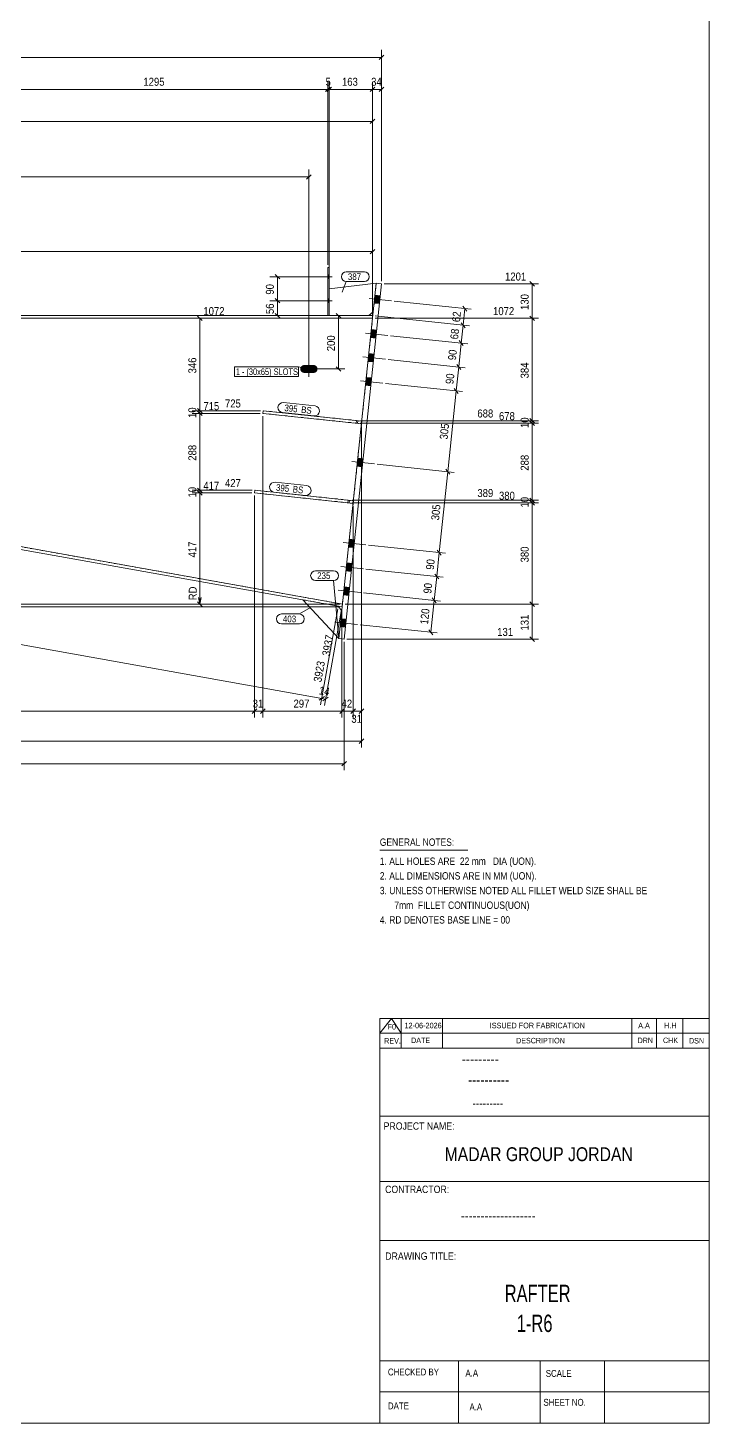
# Model space of a CAD drawing. Header units: millimetres. Extents: x 2 to 1174, y 1 to 825.
# Drawn here: x 918 to 1174, y 5 to 528 of the extents above; entities that cross this region are included whole.
import ezdxf

# ---------------------------------------------------------------- set-up
doc = ezdxf.new("R2010")
doc.units = ezdxf.units.MM
doc.linetypes.add('XKITLINE00', pattern=[0])
doc.linetypes.add('XKITLINE01', pattern=[4, 1, -1, 1, -1])
for name, color, linetype, lineweight in [('Bolt', 3, 'Continuous', 0), ('BoltMark', 7, 'Continuous', 0), ('Dimensions', 7, 'Continuous', 0), ('DrawingSheet', 5, 'Continuous', 0), ('OtherObjectType', 7, 'Continuous', 0), ('Part', 2, 'Continuous', 0), ('PartMark', 7, 'Continuous', 0)]:
    doc.layers.add(name, color=color, linetype=linetype, lineweight=lineweight)
doc.styles.add('@ARIAL_UNICODE_MS_BOLD', font='ARIAL.TTF')
doc.styles.add('ARIAL', font='ARIAL.TTF')
doc.styles.add('ARIAL_NARROW', font='ARIALN.TTF')
doc.styles.add('COMIC_SANS_MS_BOLD', font='COMICBD.TTF')
doc.styles.add('SWIS721_EX_BT', font='ARIAL.TTF')
doc.styles.add('SWISSE', font='ARIAL.TTF')

# ---------------------------------------------------------------- blocks, each defined once
blk = doc.blocks.new('*A38')
at = {"layer": 'Part', "color": 2, "linetype": 'XKITLINE00', "lineweight": 0}
for p, q in [((1031.51, 438.27), (1031.01, 438.27)), ((1031.01, 438.27), (1031.01, 420.27)), ((1031.51, 420.27), (1031.51, 438.27))]:
    blk.add_line(p, q, dxfattribs=at)
at = {"layer": 'Part', "color": 7, "linetype": 'XKITLINE01', "lineweight": 0}
blk.add_line((1031.01, 420.27), (1031.51, 420.27), dxfattribs=at)
blk = doc.blocks.new('*A39')
at = {"layer": 'Part', "color": 2, "linetype": 'XKITLINE00', "lineweight": 0}
for p, q in [((1006.72, 384.63), (1006.61, 383.63)), ((1043.61, 379.73), (1006.61, 383.63)), ((1043.71, 380.72), (1006.72, 384.63)), ((1041.62, 379.94), (1041.72, 380.93))]:
    blk.add_line(p, q, dxfattribs=at)
at = {"layer": 'Part', "color": 7, "linetype": 'XKITLINE01', "lineweight": 0}
for p, q in [((1042.11, 379.89), (1042.22, 380.88)), ((1043.71, 380.72), (1043.61, 379.73))]:
    blk.add_line(p, q, dxfattribs=at)
blk = doc.blocks.new('*A40')
at = {"layer": 'Part', "color": 2, "linetype": 'XKITLINE00', "lineweight": 0}
for p, q in [((1003.57, 354.79), (1003.46, 353.8)), ((1040.46, 349.89), (1003.46, 353.8)), ((1040.56, 350.89), (1003.57, 354.79)), ((1038.47, 350.1), (1038.57, 351.1))]:
    blk.add_line(p, q, dxfattribs=at)
at = {"layer": 'Part', "color": 7, "linetype": 'XKITLINE01', "lineweight": 0}
for p, q in [((1038.97, 350.05), (1039.07, 351.05)), ((1040.56, 350.89), (1040.46, 349.89))]:
    blk.add_line(p, q, dxfattribs=at)
blk = doc.blocks.new('*A41')
at = {"layer": 'Part', "color": 7, "linetype": 'XKITLINE01', "lineweight": 0}
for p, q in [((1006.61, 383.63), (1006.72, 384.63)), ((1043.61, 379.73), (1006.61, 383.63)), ((1043.71, 380.72), (1006.72, 384.63)), ((1041.62, 379.94), (1041.72, 380.93)), ((1042.11, 379.89), (1042.22, 380.88)), ((1043.71, 380.72), (1043.61, 379.73))]:
    blk.add_line(p, q, dxfattribs=at)
blk = doc.blocks.new('*A42')
at = {"layer": 'Part', "color": 7, "linetype": 'XKITLINE01', "lineweight": 0}
for p, q in [((1003.46, 353.8), (1003.57, 354.79)), ((1040.46, 349.89), (1003.46, 353.8)), ((1040.56, 350.89), (1003.57, 354.79)), ((1038.47, 350.1), (1038.57, 351.1)), ((1038.97, 350.05), (1039.07, 351.05)), ((1040.56, 350.89), (1040.46, 349.89))]:
    blk.add_line(p, q, dxfattribs=at)
blk = doc.blocks.new('*A43')
at = {"layer": 'Part', "color": 2, "linetype": 'XKITLINE00', "lineweight": 0}
for p, q in [((1049.16, 432.44), (1031.51, 430.27)), ((1046.38, 420.27), (1048.04, 421.76))]:
    blk.add_line(p, q, dxfattribs=at)
at = {"layer": 'Part', "color": 7, "linetype": 'XKITLINE01', "lineweight": 0}
for p, q in [((1031.51, 430.27), (1031.51, 420.27)), ((1048.04, 421.76), (1049.16, 432.44)), ((1031.51, 420.27), (1046.38, 420.27))]:
    blk.add_line(p, q, dxfattribs=at)
blk = doc.blocks.new('*A44')
at = {"layer": 'Part', "color": 2, "linetype": 'XKITLINE00', "lineweight": 0}
for p, q in [((1035.11, 299.18), (1021.6, 313.74)), ((1034.89, 311.37), (1036.21, 309.61))]:
    blk.add_line(p, q, dxfattribs=at)
at = {"layer": 'Part', "color": 7, "linetype": 'XKITLINE01', "lineweight": 0}
for p, q in [((1021.6, 313.74), (1034.89, 311.37)), ((1036.21, 309.61), (1035.11, 299.18))]:
    blk.add_line(p, q, dxfattribs=at)
blk = doc.blocks.new('*A45')
at = {"layer": 'Part', "color": 7, "linetype": 'XKITLINE01', "lineweight": 0}
for p, q in [((648.69, 419.27), (1047.78, 419.27)), ((1047.78, 419.27), (1036.47, 312.1)), ((1036.47, 312.1), (648.86, 381.26))]:
    blk.add_line(p, q, dxfattribs=at)
blk = doc.blocks.new('*A50')
at = {"layer": 'Part', "color": 2, "linetype": 'XKITLINE00', "lineweight": 0}
for p, q in [((1049.16, 432.44), (1035.11, 299.18)), ((1037.1, 298.97), (1051.15, 432.23)), ((1051.15, 432.23), (1049.16, 432.44)), ((1035.11, 299.18), (1037.1, 298.97))]:
    blk.add_line(p, q, dxfattribs=at)
blk = doc.blocks.new('*A51')
at = {"layer": 'Part', "color": 2, "linetype": 'XKITLINE00', "lineweight": 0}
for p, q in [((1036.3, 311.11), (648.69, 380.27)), ((648.86, 381.26), (1036.47, 312.1)), ((1036.47, 312.1), (1036.3, 311.11))]:
    blk.add_line(p, q, dxfattribs=at)
blk = doc.blocks.new('*A53')
at = {"layer": 'Part', "color": 2, "linetype": 'XKITLINE00', "lineweight": 0}
for p, q in [((648.69, 420.27), (1047.78, 420.27)), ((1047.78, 419.27), (648.69, 419.27)), ((1047.78, 420.27), (1047.78, 419.27))]:
    blk.add_line(p, q, dxfattribs=at)
blk = doc.blocks.new('*A77')
at = {"layer": 'Bolt'}
for points in [[(1031.01, 435.57), (1031.51, 435.57), (1031.51, 434.17), (1031.01, 434.17)], [(1031.01, 435.57), (1031.51, 435.57), (1031.51, 434.17), (1031.01, 434.17)], [(1031.01, 426.57), (1031.51, 426.57), (1031.51, 425.17), (1031.01, 425.17)], [(1031.01, 426.57), (1031.51, 426.57), (1031.51, 425.17), (1031.01, 425.17)]]:
    blk.add_hatch(color=3, dxfattribs=at).paths.add_polyline_path(points, flags=17)
at = {"layer": 'Bolt', "color": 3, "linetype": 'XKITLINE00', "lineweight": 0}
for p, q in [((1032.67, 434.87), (1029.67, 434.87)), ((1032.67, 434.87), (1029.67, 434.87)), ((1031.51, 435.57), (1031.01, 435.57)), ((1031.51, 435.57), (1031.01, 435.57)), ((1031.51, 434.17), (1031.01, 434.17)), ((1031.51, 434.17), (1031.01, 434.17)), ((1032.67, 425.87), (1029.67, 425.87)), ((1032.67, 425.87), (1029.67, 425.87)), ((1031.51, 426.57), (1031.01, 426.57)), ((1031.51, 426.57), (1031.01, 426.57)), ((1031.51, 425.17), (1031.01, 425.17)), ((1031.51, 425.17), (1031.01, 425.17))]:
    blk.add_line(p, q, dxfattribs=at)
blk = doc.blocks.new('*A78')
at = {"layer": 'Bolt'}
blk.add_hatch(color=3, dxfattribs=at).paths.add_polyline_path([(1022.15, 398.77), (1021.58, 398.89), (1021.09, 399.21), (1020.76, 399.7), (1020.65, 400.27), (1020.76, 400.85), (1021.09, 401.33), (1021.58, 401.66), (1022.15, 401.77), (1025.65, 401.77), (1026.22, 401.66), (1026.71, 401.33), (1027.04, 400.85), (1027.15, 400.27), (1027.04, 399.7), (1026.71, 399.21), (1026.22, 398.89), (1025.65, 398.77)], flags=17)
at = {"layer": 'Bolt', "color": 3, "linetype": 'XKITLINE00', "lineweight": 0}
for p, q in [((1023.9, 403.27), (1023.9, 397.27)), ((1020.9, 400.27), (1026.9, 400.27))]:
    blk.add_line(p, q, dxfattribs=at)
blk = doc.blocks.new('*A79')
at = {"layer": 'Bolt'}
for points in [[(1050.37, 424.77), (1048.38, 424.98), (1048.69, 427.96), (1050.68, 427.75)], [(1050.37, 424.77), (1048.38, 424.98), (1048.69, 427.96), (1050.68, 427.75)], [(1049, 411.84), (1047.01, 412.05), (1047.33, 415.03), (1049.32, 414.82)], [(1049, 411.84), (1047.01, 412.05), (1047.33, 415.03), (1049.32, 414.82)], [(1048.06, 402.89), (1046.07, 403.1), (1046.38, 406.08), (1048.37, 405.87)], [(1048.06, 402.89), (1046.07, 403.1), (1046.38, 406.08), (1048.37, 405.87)], [(1047.11, 393.94), (1045.13, 394.15), (1045.44, 397.13), (1047.43, 396.92)], [(1047.11, 393.94), (1045.13, 394.15), (1045.44, 397.13), (1047.43, 396.92)], [(1043.92, 363.61), (1041.93, 363.82), (1042.24, 366.8), (1044.23, 366.59)], [(1043.92, 363.61), (1041.93, 363.82), (1042.24, 366.8), (1044.23, 366.59)], [(1040.72, 333.28), (1038.73, 333.49), (1039.04, 336.47), (1041.03, 336.26)], [(1040.72, 333.28), (1038.73, 333.49), (1039.04, 336.47), (1041.03, 336.26)], [(1039.77, 324.33), (1037.78, 324.53), (1038.1, 327.52), (1040.09, 327.31)], [(1039.77, 324.33), (1037.78, 324.53), (1038.1, 327.52), (1040.09, 327.31)], [(1038.83, 315.37), (1036.84, 315.58), (1037.15, 318.57), (1039.14, 318.36)], [(1038.83, 315.37), (1036.84, 315.58), (1037.15, 318.57), (1039.14, 318.36)], [(1037.57, 303.44), (1035.58, 303.65), (1035.9, 306.63), (1037.88, 306.42)], [(1037.57, 303.44), (1035.58, 303.65), (1035.9, 306.63), (1037.88, 306.42)]]:
    blk.add_hatch(color=3, dxfattribs=at).paths.add_polyline_path(points, flags=17)
at = {"layer": 'Bolt', "color": 3, "linetype": 'XKITLINE00', "lineweight": 0}
for p, q in [((1054.9, 425.8), (1046.45, 426.69)), ((1054.9, 425.8), (1046.45, 426.69)), ((1050.37, 424.77), (1048.38, 424.98)), ((1050.37, 424.77), (1048.38, 424.98)), ((1050.68, 427.75), (1048.69, 427.96)), ((1050.68, 427.75), (1048.69, 427.96)), ((1053.54, 412.87), (1045.08, 413.76)), ((1053.54, 412.87), (1045.08, 413.76)), ((1049.32, 414.82), (1047.33, 415.03)), ((1049.32, 414.82), (1047.33, 415.03)), ((1049, 411.84), (1047.01, 412.05)), ((1049, 411.84), (1047.01, 412.05)), ((1052.59, 403.92), (1044.14, 404.81)), ((1052.59, 403.92), (1044.14, 404.81)), ((1048.06, 402.89), (1046.07, 403.1)), ((1048.06, 402.89), (1046.07, 403.1)), ((1048.37, 405.87), (1046.38, 406.08)), ((1048.37, 405.87), (1046.38, 406.08)), ((1051.65, 394.97), (1043.19, 395.86)), ((1051.65, 394.97), (1043.19, 395.86)), ((1047.11, 393.94), (1045.13, 394.15)), ((1047.11, 393.94), (1045.13, 394.15)), ((1047.43, 396.92), (1045.44, 397.13)), ((1047.43, 396.92), (1045.44, 397.13)), ((1044.23, 366.59), (1042.24, 366.8)), ((1044.23, 366.59), (1042.24, 366.8)), ((1048.45, 364.64), (1040, 365.53)), ((1048.45, 364.64), (1040, 365.53)), ((1043.92, 363.61), (1041.93, 363.82)), ((1043.92, 363.61), (1041.93, 363.82)), ((1045.25, 334.31), (1036.8, 335.2)), ((1045.25, 334.31), (1036.8, 335.2)), ((1041.03, 336.26), (1039.04, 336.47)), ((1041.03, 336.26), (1039.04, 336.47)), ((1040.72, 333.28), (1038.73, 333.49)), ((1040.72, 333.28), (1038.73, 333.49)), ((1044.31, 325.36), (1035.85, 326.25)), ((1044.31, 325.36), (1035.85, 326.25)), ((1039.77, 324.33), (1037.78, 324.53)), ((1039.77, 324.33), (1037.78, 324.53)), ((1040.09, 327.31), (1038.1, 327.52)), ((1040.09, 327.31), (1038.1, 327.52)), ((1043.36, 316.41), (1034.91, 317.3)), ((1043.36, 316.41), (1034.91, 317.3)), ((1038.83, 315.37), (1036.84, 315.58)), ((1038.83, 315.37), (1036.84, 315.58)), ((1039.14, 318.36), (1037.15, 318.57)), ((1039.14, 318.36), (1037.15, 318.57)), ((1042.1, 304.47), (1033.65, 305.36)), ((1042.1, 304.47), (1033.65, 305.36)), ((1037.57, 303.44), (1035.58, 303.65)), ((1037.57, 303.44), (1035.58, 303.65)), ((1037.88, 306.42), (1035.9, 306.63)), ((1037.88, 306.42), (1035.9, 306.63))]:
    blk.add_line(p, q, dxfattribs=at)
blk = doc.blocks.new('*A187')
at = {"layer": 'DrawingSheet', "color": 5, "linetype": 'XKITLINE00', "lineweight": 0}
for p, q in [((1174, 5), (1174, 825)), ((5, 5), (1174, 5))]:
    blk.add_line(p, q, dxfattribs=at)
blk = doc.blocks.new('*A189')
at = {"layer": 'OtherObjectType', "color": 7, "linetype": 'XKITLINE00', "lineweight": 0}
blk.add_line((1050.5, 219.82), (1083.5, 219.82), dxfattribs=at)
at = {"layer": 'OtherObjectType', "color": 7, "style": 'ARIAL_NARROW', "width": 1.008832}
for s, p in [('GENERAL NOTES:', (1050.5, 221.47)), ('1. ALL HOLES ARE  22 mm   DIA (UON).', (1050.5, 214.32)), ('2. ALL DIMENSIONS ARE IN MM (UON).', (1050.5, 208.82)), ('3. UNLESS OTHERWISE NOTED ALL FILLET WELD SIZE SHALL BE', (1050.5, 203.32)), ('7mm  FILLET CONTINUOUS(UON)', (1055.95, 197.82)), ('4. RD DENOTES BASE LINE = 00', (1050.5, 192.32))]:
    blk.add_text(s, height=2.75, dxfattribs=at).set_placement(p)
blk = doc.blocks.new('*A190')
at = {"layer": 'OtherObjectType', "color": 7, "linetype": 'XKITLINE00', "lineweight": 0}
for p, q in [((1050.5, 156.76), (1174, 156.76)), ((1050.5, 151.21), (1054.82, 156.76)), ((1050.5, 151.21), (1050.5, 156.76)), ((1054.82, 156.76), (1058.53, 151.21)), ((1058.53, 151.21), (1058.53, 156.76)), ((1073.97, 151.21), (1073.97, 156.76)), ((1144.98, 151.21), (1144.98, 156.76)), ((1154.24, 151.21), (1154.24, 156.76)), ((1164.12, 151.21), (1164.12, 156.76)), ((1174, 151.21), (1174, 156.76)), ((1050.5, 151.21), (1174, 151.21)), ((1050.5, 145.65), (1050.5, 151.21)), ((1054.21, 151.21), (1174, 151.21)), ((1058.53, 145.65), (1058.53, 151.21)), ((1073.97, 145.65), (1073.97, 151.21)), ((1144.98, 145.65), (1144.98, 151.21)), ((1154.24, 145.65), (1154.24, 151.21)), ((1164.12, 145.65), (1164.12, 151.21)), ((1174, 145.65), (1174, 151.21))]:
    blk.add_line(p, q, dxfattribs=at)
at = {"layer": 'OtherObjectType', "color": 7, "style": 'ARIAL_NARROW'}
for s, height, width, p in [('F0', 2.058, 1.008832, (1053.4, 152.59)), ('12-06-2026', 2.058, 1.008832, (1059.76, 153.06)), ('ISSUED FOR FABRICATION', 2.0583, 1.008832, (1091.71, 153.06)), ('A.A', 2.058, 1.008832, (1147.4, 153.06)), ('H.H', 2.058, 1.008832, (1157.13, 153.06)), ('REV.', 2.058, 0.907949, (1052.13, 147.31)), ('DATE', 2.058, 0.907949, (1062.23, 147.5)), ('DESCRIPTION', 2.0583, 0.907949, (1101.61, 147.39)), ('DRN', 2.058, 0.907949, (1147.17, 147.47)), ('CHK', 2.058, 0.907949, (1156.72, 147.5)), ('DSN', 2.058, 0.907949, (1166.47, 147.35))]:
    blk.add_text(s, height=height, dxfattribs=dict(at, width=width)).set_placement(p)
blk = doc.blocks.new('*A192')
at = {"layer": 'OtherObjectType', "color": 2, "linetype": 'XKITLINE00', "lineweight": 0}
for p, q in [((1050.5, 145.65), (1174, 145.65)), ((1050.5, 5), (1050.5, 145.64)), ((1173.98, 145.64), (1174, 5)), ((1174, 120.14), (1050.5, 120.14)), ((1050.5, 95.63), (1174, 95.63)), ((1174, 73.49), (1050.5, 73.49)), ((1174, 28.4), (1050.5, 28.4)), ((1079.94, 28.4), (1079.94, 5)), ((1110.62, 5), (1110.62, 28.4)), ((1134.75, 5), (1134.75, 28.4)), ((1174, 16.7), (1050.5, 16.7)), ((1174, 5), (1050.5, 5))]:
    blk.add_line(p, q, dxfattribs=at)
at = {"layer": 'OtherObjectType', "color": 4, "style": '@ARIAL_UNICODE_MS_BOLD', "width": 0.85}
blk.add_text('---------', height=3.9, dxfattribs=at).set_placement((1081.23, 139.59))
at = {"layer": 'OtherObjectType', "color": 7, "style": 'ARIAL', "width": 0.85}
for s, height, p in [('----------', 3.9, (1083.56, 131.77)), ('---------', 3.25, (1085.21, 123.31))]:
    blk.add_text(s, height=height, dxfattribs=at).set_placement(p)
at = {"layer": 'OtherObjectType', "color": 3, "width": 0.85}
for s, style, p in [('PROJECT NAME:', 'SWIS721_EX_BT', (1051.92, 115.01)), ('CONTRACTOR:', 'SWISSE', (1052.47, 91.27)), ('DRAWING TITLE:', 'SWIS721_EX_BT', (1052.53, 66.24))]:
    blk.add_text(s, height=2.7618, dxfattribs=dict(at, style=style)).set_placement(p)
at = {"layer": 'OtherObjectType', "color": 7, "width": 0.85}
for s, height, p in [('MADAR GROUP JORDAN', 5.2, (1074.79, 103.23)), ('CHECKED BY', 2.592, (1053.53, 22.86)), ('A.A', 2.592, (1082.61, 22.45)), ('SCALE', 2.592, (1112.74, 22.33)), ('DATE', 2.592, (1053.54, 10.16)), ('A.A', 2.592, (1084.14, 9.76)), ('SHEET NO.', 2.592, (1111.87, 11.49))]:
    blk.add_text(s, height=height, dxfattribs=at).set_placement(p)
at = {"layer": 'OtherObjectType', "color": 1}
for s, height, style, width, p in [('-------------------', 3.9, 'COMIC_SANS_MS_BOLD', 0.85, (1080.87, 80.86)), ('RAFTER', 6.5, 'ARIAL', 0.68, (1097.34, 50.37)), ('1-R6', 6.5, 'ARIAL', 0.68, (1101.88, 39.17))]:
    blk.add_text(s, height=height, dxfattribs=dict(at, style=style, width=width)).set_placement(p)
blk = doc.blocks.new('*A195')
at = {"layer": 'Dimensions', "color": 7, "linetype": 'XKITLINE00', "lineweight": 0}
for p, q in [((1052, 517.96), (1050.3, 516.27)), ((1051.15, 433.23), (1051.15, 519.97)), ((58.45, 517.12), (1051.15, 517.12))]:
    blk.add_line(p, q, dxfattribs=at)
at = {"layer": 'Dimensions', "color": 3}
blk.add_point((1051.15, 517.12), dxfattribs=at)
blk = doc.blocks.new('*A205')
at = {"layer": 'Dimensions', "color": 7, "linetype": 'XKITLINE00', "lineweight": 0}
for p, q in [((1043.61, 378.73), (1043.61, 258.31)), ((60.45, 260.71), (1043.61, 260.71)), ((1044.45, 261.56), (1042.76, 259.86))]:
    blk.add_line(p, q, dxfattribs=at)
at = {"layer": 'Dimensions', "color": 3}
blk.add_point((1043.61, 260.71), dxfattribs=at)
blk = doc.blocks.new('*A206')
at = {"layer": 'Dimensions', "color": 7, "linetype": 'XKITLINE00', "lineweight": 0}
for p, q in [((1003.46, 352.8), (1003.46, 269.54)), ((1004.31, 272.78), (1002.61, 271.09)), ((648.69, 271.94), (1003.46, 271.94))]:
    blk.add_line(p, q, dxfattribs=at)
at = {"layer": 'Dimensions', "color": 3}
blk.add_point((1003.46, 271.94), dxfattribs=at)
blk = doc.blocks.new('*A208')
at = {"layer": 'Dimensions', "color": 7, "linetype": 'XKITLINE00', "lineweight": 0}
for p, q in [((60.45, 493.12), (1047.78, 493.12)), ((1048.62, 493.96), (1046.93, 492.27)), ((1047.78, 420.27), (1047.78, 495.97))]:
    blk.add_line(p, q, dxfattribs=at)
at = {"layer": 'Dimensions', "color": 3}
blk.add_point((1047.78, 493.12), dxfattribs=at)
blk = doc.blocks.new('*A209')
at = {"layer": 'Dimensions', "color": 7, "linetype": 'XKITLINE00', "lineweight": 0}
for p, q in [((1037.1, 297.97), (1037.1, 249.86)), ((60.45, 252.26), (1037.1, 252.26)), ((1037.95, 253.11), (1036.25, 251.41))]:
    blk.add_line(p, q, dxfattribs=at)
at = {"layer": 'Dimensions', "color": 3}
blk.add_point((1037.1, 252.26), dxfattribs=at)
blk = doc.blocks.new('*A210')
at = {"layer": 'Dimensions', "color": 7, "linetype": 'XKITLINE00', "lineweight": 0}
for p, q in [((60.45, 472.27), (1023.9, 472.27)), ((1024.75, 473.12), (1023.05, 471.42)), ((1023.9, 401.27), (1023.9, 475.12))]:
    blk.add_line(p, q, dxfattribs=at)
at = {"layer": 'Dimensions', "color": 3}
blk.add_point((1023.9, 472.27), dxfattribs=at)
blk = doc.blocks.new('*A212')
at = {"layer": 'Dimensions', "color": 7, "linetype": 'XKITLINE00', "lineweight": 0}
blk.add_line((1035.3, 311.11), (694.66, 311.11), dxfattribs=at)
blk = doc.blocks.new('*A213')
at = {"layer": 'Dimensions', "color": 7, "linetype": 'XKITLINE00', "lineweight": 0}
for p, q in [((649.69, 420.27), (1037.41, 420.27)), ((1034.16, 421.12), (1035.85, 419.42)), ((1035.01, 400.27), (1035.01, 420.27)), ((1024.9, 400.27), (1037.41, 400.27)), ((1034.16, 401.12), (1035.85, 399.42))]:
    blk.add_line(p, q, dxfattribs=at)
at = {"layer": 'Dimensions', "color": 3}
for p in [(1035.01, 420.27), (1035.01, 400.27)]:
    blk.add_point(p, dxfattribs=at)
at = {"layer": 'Dimensions', "color": 3, "style": 'ARIAL', "width": 0.85}
blk.add_text('200', height=3, rotation=90.0002, dxfattribs=at).set_placement((1033.66, 406.93))
blk = doc.blocks.new('*A214')
at = {"layer": 'Dimensions', "color": 7, "linetype": 'XKITLINE00', "lineweight": 0}
for p, q in [((642.51, 345.65), (1028.71, 276.74)), ((1034.71, 310.38), (1028.29, 274.38)), ((1029.7, 277.43), (1027.73, 276.06))]:
    blk.add_line(p, q, dxfattribs=at)
at = {"layer": 'Dimensions', "color": 3}
blk.add_point((1028.71, 276.74), dxfattribs=at)
at = {"layer": 'Dimensions', "color": 3, "style": 'ARIAL', "width": 0.85}
blk.add_text('3923', height=3, rotation=79.8818, dxfattribs=at).set_placement((1028.55, 282.66))
blk = doc.blocks.new('*A215')
at = {"layer": 'Dimensions', "color": 7, "linetype": 'XKITLINE00', "lineweight": 0}
for p, q in [((1048.62, 445.12), (1046.93, 443.42)), ((1047.78, 420.27), (1047.78, 447.12)), ((648.69, 444.27), (1047.78, 444.27))]:
    blk.add_line(p, q, dxfattribs=at)
at = {"layer": 'Dimensions', "color": 3}
blk.add_point((1047.78, 444.27), dxfattribs=at)
blk = doc.blocks.new('*A219')
at = {"layer": 'PartMark', "color": 7, "linetype": 'XKITLINE00', "lineweight": 0}
for p, q in [((1014.32, 387.64), (1026.22, 386.39)), ((1013.94, 383.96), (1025.83, 382.71))]:
    blk.add_line(p, q, dxfattribs=at)
for centre, start, end in [((1014.13, 385.8), 83.9789, 263.9789), ((1026.02, 384.55), 263.9789, 83.9789)]:
    blk.add_arc(centre, 1.85, start, end, dxfattribs=at)
at = {"layer": 'PartMark', "color": 3, "style": 'ARIAL', "width": 0.85}
for s, p in [('395', (1014.6, 384.5)), ('BS', (1020.87, 383.84))]:
    blk.add_text(s, height=2.5, rotation=-6.0218, dxfattribs=at).set_placement(p)
blk = doc.blocks.new('*A221')
at = {"layer": 'PartMark', "color": 7, "linetype": 'XKITLINE00', "lineweight": 0}
for p, q in [((1011.18, 357.81), (1023.07, 356.55)), ((1010.79, 354.13), (1022.68, 352.88))]:
    blk.add_line(p, q, dxfattribs=at)
for centre, start, end in [((1010.98, 355.97), 83.9789, 263.9789), ((1022.88, 354.71), 263.9789, 83.9789)]:
    blk.add_arc(centre, 1.85, start, end, dxfattribs=at)
at = {"layer": 'PartMark', "color": 3, "style": 'ARIAL', "width": 0.85}
for s, p in [('395', (1011.45, 354.66)), ('BS', (1017.73, 354))]:
    blk.add_text(s, height=2.5, rotation=-6.0218, dxfattribs=at).set_placement(p)
blk = doc.blocks.new('*A269')
at = {"layer": 'Dimensions', "color": 7, "linetype": 'XKITLINE00', "lineweight": 0}
for p, q in [((1006.61, 382.63), (1006.61, 269.54)), ((1003.46, 352.8), (1003.46, 269.54)), ((1004.31, 272.78), (1002.61, 271.09)), ((1007.46, 272.78), (1005.76, 271.09)), ((1003.46, 271.94), (1006.61, 271.94))]:
    blk.add_line(p, q, dxfattribs=at)
at = {"layer": 'Dimensions', "color": 3}
for p in [(1003.46, 271.94), (1006.61, 271.94)]:
    blk.add_point(p, dxfattribs=at)
at = {"layer": 'Dimensions', "color": 3, "style": 'ARIAL', "width": 0.85}
blk.add_text('31', height=3, dxfattribs=at).set_placement((1002.81, 273.29))
blk = doc.blocks.new('*A270')
at = {"layer": 'Dimensions', "color": 7, "linetype": 'XKITLINE00', "lineweight": 0}
for p, q in [((1006.61, 382.63), (1006.61, 269.54)), ((1036.3, 310.11), (1036.3, 269.54)), ((1007.46, 272.78), (1005.76, 271.09)), ((1037.14, 272.78), (1035.45, 271.09)), ((1006.61, 271.94), (1036.3, 271.94))]:
    blk.add_line(p, q, dxfattribs=at)
at = {"layer": 'Dimensions', "color": 3}
for p in [(1006.61, 271.94), (1036.3, 271.94)]:
    blk.add_point(p, dxfattribs=at)
at = {"layer": 'Dimensions', "color": 3, "style": 'ARIAL', "width": 0.85}
blk.add_text('297', height=3, dxfattribs=at).set_placement((1018.12, 273.29))
blk = doc.blocks.new('*A271')
at = {"layer": 'Dimensions', "color": 7, "linetype": 'XKITLINE00', "lineweight": 0}
for p, q in [((1040.46, 348.89), (1040.46, 269.54)), ((1036.3, 310.11), (1036.3, 269.54)), ((1037.14, 272.78), (1035.45, 271.09)), ((1041.31, 272.78), (1039.61, 271.09)), ((1036.3, 271.94), (1040.46, 271.94))]:
    blk.add_line(p, q, dxfattribs=at)
at = {"layer": 'Dimensions', "color": 3}
for p in [(1036.3, 271.94), (1040.46, 271.94)]:
    blk.add_point(p, dxfattribs=at)
at = {"layer": 'Dimensions', "color": 3, "style": 'ARIAL', "width": 0.85}
blk.add_text('42', height=3, dxfattribs=at).set_placement((1036.15, 273.29))
blk = doc.blocks.new('*A272')
at = {"layer": 'Dimensions', "color": 7, "linetype": 'XKITLINE00', "lineweight": 0}
for p, q in [((1043.61, 378.73), (1043.61, 269.09)), ((1040.46, 348.89), (1040.46, 269.09)), ((1041.31, 272.78), (1039.61, 271.09)), ((1044.45, 272.78), (1042.76, 271.09)), ((1040.46, 271.94), (1043.61, 271.94))]:
    blk.add_line(p, q, dxfattribs=at)
at = {"layer": 'Dimensions', "color": 3}
for p in [(1040.46, 271.94), (1043.61, 271.94)]:
    blk.add_point(p, dxfattribs=at)
at = {"layer": 'Dimensions', "color": 3, "style": 'ARIAL', "width": 0.85}
blk.add_text('31', height=3, dxfattribs=at).set_placement((1039.81, 267.59))
blk = doc.blocks.new('*A273')
at = {"layer": 'Dimensions', "color": 7, "linetype": 'XKITLINE00', "lineweight": 0}
for p, q in [((1044.36, 316.3), (1073.27, 313.25)), ((1070.13, 314.43), (1071.64, 312.57)), ((1069.62, 301.57), (1070.88, 313.5)), ((1043.1, 304.37), (1072.01, 301.32)), ((1068.87, 302.5), (1070.38, 300.64))]:
    blk.add_line(p, q, dxfattribs=at)
at = {"layer": 'Dimensions', "color": 3}
for p in [(1070.88, 313.5), (1069.62, 301.57)]:
    blk.add_point(p, dxfattribs=at)
at = {"layer": 'Dimensions', "color": 3, "style": 'ARIAL', "width": 0.85}
blk.add_text('120', height=3, rotation=83.9784, dxfattribs=at).set_placement((1068.56, 304.36))
blk = doc.blocks.new('*A274')
at = {"layer": 'Dimensions', "color": 7, "linetype": 'XKITLINE00', "lineweight": 0}
for p, q in [((1045.3, 325.25), (1074.21, 322.2)), ((1070.88, 313.5), (1071.83, 322.45)), ((1071.07, 323.39), (1072.58, 321.52)), ((1044.36, 316.3), (1073.27, 313.25)), ((1070.13, 314.43), (1071.64, 312.57))]:
    blk.add_line(p, q, dxfattribs=at)
at = {"layer": 'Dimensions', "color": 3}
for p in [(1071.83, 322.45), (1070.88, 313.5)]:
    blk.add_point(p, dxfattribs=at)
at = {"layer": 'Dimensions', "color": 3, "style": 'ARIAL', "width": 0.85}
blk.add_text('90', height=3, rotation=83.9784, dxfattribs=at).set_placement((1069.78, 315.91))
blk = doc.blocks.new('*A275')
at = {"layer": 'Dimensions', "color": 7, "linetype": 'XKITLINE00', "lineweight": 0}
for p, q in [((1046.24, 334.2), (1075.16, 331.15)), ((1071.83, 322.45), (1072.77, 331.4)), ((1072.02, 332.34), (1073.53, 330.47)), ((1045.3, 325.25), (1074.21, 322.2)), ((1071.07, 323.39), (1072.58, 321.52))]:
    blk.add_line(p, q, dxfattribs=at)
at = {"layer": 'Dimensions', "color": 3}
for p in [(1072.77, 331.4), (1071.83, 322.45)]:
    blk.add_point(p, dxfattribs=at)
at = {"layer": 'Dimensions', "color": 3, "style": 'ARIAL', "width": 0.85}
blk.add_text('90', height=3, rotation=83.9784, dxfattribs=at).set_placement((1070.72, 324.86))
blk = doc.blocks.new('*A276')
at = {"layer": 'Dimensions', "color": 7, "linetype": 'XKITLINE00', "lineweight": 0}
for p, q in [((1049.44, 364.53), (1078.36, 361.48)), ((1072.77, 331.4), (1075.97, 361.73)), ((1075.22, 362.67), (1076.73, 360.8)), ((1046.24, 334.2), (1075.16, 331.15)), ((1072.02, 332.34), (1073.53, 330.47))]:
    blk.add_line(p, q, dxfattribs=at)
at = {"layer": 'Dimensions', "color": 3}
for p in [(1075.97, 361.73), (1072.77, 331.4)]:
    blk.add_point(p, dxfattribs=at)
at = {"layer": 'Dimensions', "color": 3, "style": 'ARIAL', "width": 0.85}
blk.add_text('305', height=3, rotation=83.9784, dxfattribs=at).set_placement((1072.68, 343.39))
blk = doc.blocks.new('*A277')
at = {"layer": 'Dimensions', "color": 7, "linetype": 'XKITLINE00', "lineweight": 0}
for p, q in [((1052.64, 394.86), (1081.56, 391.81)), ((1078.41, 393), (1079.92, 391.13)), ((1075.97, 361.73), (1079.17, 392.07)), ((1049.44, 364.53), (1078.36, 361.48)), ((1075.22, 362.67), (1076.73, 360.8))]:
    blk.add_line(p, q, dxfattribs=at)
at = {"layer": 'Dimensions', "color": 3}
for p in [(1079.17, 392.07), (1075.97, 361.73)]:
    blk.add_point(p, dxfattribs=at)
at = {"layer": 'Dimensions', "color": 3, "style": 'ARIAL', "width": 0.85}
blk.add_text('305', height=3, rotation=83.9784, dxfattribs=at).set_placement((1075.88, 373.72))
blk = doc.blocks.new('*A278')
at = {"layer": 'Dimensions', "color": 7, "linetype": 'XKITLINE00', "lineweight": 0}
for p, q in [((1053.59, 403.81), (1082.5, 400.76)), ((1079.17, 392.07), (1080.11, 401.02)), ((1079.36, 401.95), (1080.87, 400.08)), ((1052.64, 394.86), (1081.56, 391.81)), ((1078.41, 393), (1079.92, 391.13))]:
    blk.add_line(p, q, dxfattribs=at)
at = {"layer": 'Dimensions', "color": 3}
for p in [(1080.11, 401.02), (1079.17, 392.07)]:
    blk.add_point(p, dxfattribs=at)
at = {"layer": 'Dimensions', "color": 3, "style": 'ARIAL', "width": 0.85}
blk.add_text('90', height=3, rotation=83.9784, dxfattribs=at).set_placement((1078.07, 394.47))
blk = doc.blocks.new('*A279')
at = {"layer": 'Dimensions', "color": 7, "linetype": 'XKITLINE00', "lineweight": 0}
for p, q in [((1054.53, 412.76), (1083.44, 409.72)), ((1080.11, 401.02), (1081.06, 409.97)), ((1080.3, 410.9), (1081.81, 409.03)), ((1053.59, 403.81), (1082.5, 400.76)), ((1079.36, 401.95), (1080.87, 400.08))]:
    blk.add_line(p, q, dxfattribs=at)
at = {"layer": 'Dimensions', "color": 3}
for p in [(1081.06, 409.97), (1080.11, 401.02)]:
    blk.add_point(p, dxfattribs=at)
at = {"layer": 'Dimensions', "color": 3, "style": 'ARIAL', "width": 0.85}
blk.add_text('90', height=3, rotation=83.9784, dxfattribs=at).set_placement((1079.01, 403.42))
blk = doc.blocks.new('*A280')
at = {"layer": 'Dimensions', "color": 7, "linetype": 'XKITLINE00', "lineweight": 0}
for p, q in [((1048.77, 420.17), (1084.15, 416.43)), ((1081.01, 417.62), (1082.52, 415.75)), ((1081.06, 409.97), (1081.77, 416.69)), ((1054.53, 412.76), (1083.44, 409.72)), ((1080.3, 410.9), (1081.81, 409.03))]:
    blk.add_line(p, q, dxfattribs=at)
at = {"layer": 'Dimensions', "color": 3}
for p in [(1081.77, 416.69), (1081.06, 409.97)]:
    blk.add_point(p, dxfattribs=at)
at = {"layer": 'Dimensions', "color": 3, "style": 'ARIAL', "width": 0.85}
blk.add_text('68', height=3, rotation=83.9784, dxfattribs=at).set_placement((1079.84, 411.26))
blk = doc.blocks.new('*A281')
at = {"layer": 'Dimensions', "color": 7, "linetype": 'XKITLINE00', "lineweight": 0}
for p, q in [((1055.89, 425.69), (1084.81, 422.64)), ((1081.67, 423.83), (1083.18, 421.96)), ((1048.77, 420.17), (1084.15, 416.43)), ((1081.77, 416.69), (1082.42, 422.9)), ((1081.01, 417.62), (1082.52, 415.75))]:
    blk.add_line(p, q, dxfattribs=at)
at = {"layer": 'Dimensions', "color": 3}
for p in [(1082.42, 422.9), (1081.77, 416.69)]:
    blk.add_point(p, dxfattribs=at)
at = {"layer": 'Dimensions', "color": 3, "style": 'ARIAL', "width": 0.85}
blk.add_text('62', height=3, rotation=83.9784, dxfattribs=at).set_placement((1080.52, 417.72))
blk = doc.blocks.new('*A285')
at = {"layer": 'Dimensions', "color": 7, "linetype": 'XKITLINE00', "lineweight": 0}
for p, q in [((901.51, 431.27), (901.51, 507.97)), ((1031.01, 439.27), (1031.01, 507.97)), ((902.36, 505.96), (900.66, 504.27)), ((901.51, 505.12), (1031.01, 505.12)), ((1031.86, 505.96), (1030.16, 504.27))]:
    blk.add_line(p, q, dxfattribs=at)
at = {"layer": 'Dimensions', "color": 3}
for p in [(901.51, 505.12), (1031.01, 505.12)]:
    blk.add_point(p, dxfattribs=at)
at = {"layer": 'Dimensions', "color": 3, "style": 'ARIAL', "width": 0.85}
blk.add_text('1295', height=3, dxfattribs=at).set_placement((961.81, 506.47))
blk = doc.blocks.new('*A286')
at = {"layer": 'Dimensions', "color": 7, "linetype": 'XKITLINE00', "lineweight": 0}
for p, q in [((1031.01, 439.27), (1031.01, 507.97)), ((1031.51, 431.27), (1031.51, 507.97)), ((1031.86, 505.96), (1030.16, 504.27)), ((1032.36, 505.96), (1030.66, 504.27)), ((1031.01, 505.12), (1031.51, 505.12))]:
    blk.add_line(p, q, dxfattribs=at)
at = {"layer": 'Dimensions', "color": 3}
for p in [(1031.01, 505.12), (1031.51, 505.12)]:
    blk.add_point(p, dxfattribs=at)
at = {"layer": 'Dimensions', "color": 3, "style": 'ARIAL', "width": 0.85}
blk.add_text('5', height=3, dxfattribs=at).set_placement((1030.15, 506.47))
blk = doc.blocks.new('*A287')
at = {"layer": 'Dimensions', "color": 7, "linetype": 'XKITLINE00', "lineweight": 0}
for p, q in [((1031.51, 431.27), (1031.51, 507.97)), ((1047.78, 421.27), (1047.78, 507.97)), ((1032.36, 505.96), (1030.66, 504.27)), ((1031.51, 505.12), (1047.78, 505.12)), ((1048.62, 505.96), (1046.93, 504.27))]:
    blk.add_line(p, q, dxfattribs=at)
at = {"layer": 'Dimensions', "color": 3}
for p in [(1031.51, 505.12), (1047.78, 505.12)]:
    blk.add_point(p, dxfattribs=at)
at = {"layer": 'Dimensions', "color": 3, "style": 'ARIAL', "width": 0.85}
blk.add_text('163', height=3, dxfattribs=at).set_placement((1036.3, 506.47))
blk = doc.blocks.new('*A288')
at = {"layer": 'Dimensions', "color": 7, "linetype": 'XKITLINE00', "lineweight": 0}
for p, q in [((1047.78, 421.27), (1047.78, 507.97)), ((1051.15, 433.23), (1051.15, 507.97)), ((1048.62, 505.96), (1046.93, 504.27)), ((1047.78, 505.12), (1051.15, 505.12)), ((1052, 505.96), (1050.3, 504.27))]:
    blk.add_line(p, q, dxfattribs=at)
at = {"layer": 'Dimensions', "color": 3}
for p in [(1047.78, 505.12), (1051.15, 505.12)]:
    blk.add_point(p, dxfattribs=at)
at = {"layer": 'Dimensions', "color": 3, "style": 'ARIAL', "width": 0.85}
blk.add_text('34', height=3, dxfattribs=at).set_placement((1047.24, 506.47))
blk = doc.blocks.new('*A290')
at = {"layer": 'Dimensions', "color": 7, "linetype": 'XKITLINE00', "lineweight": 0}
for p, q in [((1037.47, 312.1), (1110.07, 312.1)), ((1106.82, 312.95), (1108.51, 311.25)), ((1107.67, 298.97), (1107.67, 312.1)), ((1038.1, 298.97), (1110.07, 298.97)), ((1106.82, 299.81), (1108.51, 298.12))]:
    blk.add_line(p, q, dxfattribs=at)
at = {"layer": 'Dimensions', "color": 3}
for p in [(1107.67, 312.1), (1107.67, 298.97)]:
    blk.add_point(p, dxfattribs=at)
at = {"layer": 'Dimensions', "color": 3, "style": 'ARIAL', "width": 0.85}
blk.add_text('131', height=3, rotation=90.0002, dxfattribs=at).set_placement((1106.32, 302.19))
blk.add_text('131', height=3, dxfattribs=at).set_placement((1094.53, 300.17))
blk = doc.blocks.new('*A291')
at = {"layer": 'Dimensions', "color": 7, "linetype": 'XKITLINE00', "lineweight": 0}
for p, q in [((1106.82, 350.9), (1108.51, 349.2)), ((1039.97, 350.05), (1110.07, 350.05)), ((1107.67, 312.1), (1107.67, 350.05)), ((1037.47, 312.1), (1110.07, 312.1)), ((1106.82, 312.95), (1108.51, 311.25))]:
    blk.add_line(p, q, dxfattribs=at)
at = {"layer": 'Dimensions', "color": 3}
for p in [(1107.67, 350.05), (1107.67, 312.1)]:
    blk.add_point(p, dxfattribs=at)
at = {"layer": 'Dimensions', "color": 3, "style": 'ARIAL', "width": 0.85}
blk.add_text('380', height=3, dxfattribs=at).set_placement((1095.19, 351.25))
blk.add_text('380', height=3, rotation=90.0002, dxfattribs=at).set_placement((1106.32, 327.74))
blk = doc.blocks.new('*A292')
at = {"layer": 'Dimensions', "color": 7, "linetype": 'XKITLINE00', "lineweight": 0}
for p, q in [((1040.07, 351.05), (1110.07, 351.05)), ((1106.82, 351.89), (1108.51, 350.2)), ((1106.82, 350.9), (1108.51, 349.2)), ((1107.67, 350.05), (1107.67, 351.05)), ((1039.97, 350.05), (1110.07, 350.05))]:
    blk.add_line(p, q, dxfattribs=at)
at = {"layer": 'Dimensions', "color": 3}
for p in [(1107.67, 351.05), (1107.67, 350.05)]:
    blk.add_point(p, dxfattribs=at)
at = {"layer": 'Dimensions', "color": 3, "style": 'ARIAL', "width": 0.85}
blk.add_text('389', height=3, dxfattribs=at).set_placement((1087.09, 352.25))
blk.add_text('10', height=3, rotation=90.0002, dxfattribs=at).set_placement((1106.32, 348.32))
blk = doc.blocks.new('*A293')
at = {"layer": 'Dimensions', "color": 7, "linetype": 'XKITLINE00', "lineweight": 0}
for p, q in [((1043.11, 379.89), (1110.07, 379.89)), ((1106.82, 380.73), (1108.51, 379.04)), ((1107.67, 351.05), (1107.67, 379.89)), ((1040.07, 351.05), (1110.07, 351.05)), ((1106.82, 351.89), (1108.51, 350.2))]:
    blk.add_line(p, q, dxfattribs=at)
at = {"layer": 'Dimensions', "color": 3}
for p in [(1107.67, 379.89), (1107.67, 351.05)]:
    blk.add_point(p, dxfattribs=at)
at = {"layer": 'Dimensions', "color": 3, "style": 'ARIAL', "width": 0.85}
blk.add_text('678', height=3, dxfattribs=at).set_placement((1095.19, 381.09))
blk.add_text('288', height=3, rotation=90.0002, dxfattribs=at).set_placement((1106.32, 362.13))
blk = doc.blocks.new('*A294')
at = {"layer": 'Dimensions', "color": 7, "linetype": 'XKITLINE00', "lineweight": 0}
for p, q in [((1043.11, 379.89), (1110.07, 379.89)), ((1043.22, 380.88), (1110.07, 380.88)), ((1106.82, 381.73), (1108.51, 380.03)), ((1106.82, 380.73), (1108.51, 379.04)), ((1107.67, 379.89), (1107.67, 380.88))]:
    blk.add_line(p, q, dxfattribs=at)
at = {"layer": 'Dimensions', "color": 3}
for p in [(1107.67, 380.88), (1107.67, 379.89)]:
    blk.add_point(p, dxfattribs=at)
at = {"layer": 'Dimensions', "color": 3, "style": 'ARIAL', "width": 0.85}
blk.add_text('688', height=3, dxfattribs=at).set_placement((1087.09, 382.08))
blk.add_text('10', height=3, rotation=90.0002, dxfattribs=at).set_placement((1106.32, 378.16))
blk = doc.blocks.new('*A295')
at = {"layer": 'Dimensions', "color": 7, "linetype": 'XKITLINE00', "lineweight": 0}
for p, q in [((1048.78, 419.27), (1110.07, 419.27)), ((1106.82, 420.12), (1108.51, 418.42)), ((1107.67, 380.88), (1107.67, 419.27)), ((1043.22, 380.88), (1110.07, 380.88)), ((1106.82, 381.73), (1108.51, 380.03))]:
    blk.add_line(p, q, dxfattribs=at)
at = {"layer": 'Dimensions', "color": 3}
for p in [(1107.67, 419.27), (1107.67, 380.88)]:
    blk.add_point(p, dxfattribs=at)
at = {"layer": 'Dimensions', "color": 3, "style": 'ARIAL', "width": 0.85}
blk.add_text('1072', height=3, dxfattribs=at).set_placement((1092.97, 420.47))
blk.add_text('384', height=3, rotation=90.0002, dxfattribs=at).set_placement((1106.32, 396.74))
blk = doc.blocks.new('*A296')
at = {"layer": 'Dimensions', "color": 7, "linetype": 'XKITLINE00', "lineweight": 0}
for p, q in [((1052.15, 432.23), (1110.07, 432.23)), ((1106.82, 433.08), (1108.51, 431.38)), ((1107.67, 419.27), (1107.67, 432.23)), ((1048.78, 419.27), (1110.07, 419.27)), ((1106.82, 420.12), (1108.51, 418.42))]:
    blk.add_line(p, q, dxfattribs=at)
at = {"layer": 'Dimensions', "color": 3}
for p in [(1107.67, 432.23), (1107.67, 419.27)]:
    blk.add_point(p, dxfattribs=at)
at = {"layer": 'Dimensions', "color": 3, "style": 'ARIAL', "width": 0.85}
blk.add_text('1201', height=3, dxfattribs=at).set_placement((1097.47, 433.43))
blk.add_text('130', height=3, rotation=90.0002, dxfattribs=at).set_placement((1106.32, 422.41))
blk = doc.blocks.new('*A297')
at = {"layer": 'Dimensions', "color": 7, "linetype": 'XKITLINE00', "lineweight": 0}
blk.add_line((1035.47, 312.1), (805.56, 312.1), dxfattribs=at)
blk = doc.blocks.new('*A299')
at = {"layer": 'Dimensions', "color": 7, "linetype": 'XKITLINE00', "lineweight": 0}
for p, q in [((901.36, 341.07), (864.03, 341.07)), ((866.03, 341.92), (867.73, 340.22)), ((866.88, 312.1), (866.88, 341.07)), ((1035.47, 312.1), (864.03, 312.1)), ((866.03, 312.95), (867.73, 311.25))]:
    blk.add_line(p, q, dxfattribs=at)
at = {"layer": 'Dimensions', "color": 3}
for p in [(866.88, 341.07), (866.88, 312.1)]:
    blk.add_point(p, dxfattribs=at)
at = {"layer": 'Dimensions', "color": 3, "style": 'ARIAL', "width": 0.85}
blk.add_text('290', height=3, dxfattribs=at).set_placement((868.18, 342.27))
blk.add_text('290', height=3, rotation=90.0002, dxfattribs=at).set_placement((865.53, 323.25))
blk = doc.blocks.new('*A301')
at = {"layer": 'Dimensions', "color": 7, "linetype": 'XKITLINE00', "lineweight": 0}
for p, q in [((1002.46, 353.8), (980.16, 353.8)), ((982.16, 354.64), (983.85, 352.95)), ((983.01, 312.1), (983.01, 353.8)), ((983.01, 319.32), (983.01, 312.1)), ((982.51, 314.6), (983.01, 312.1)), ((983.51, 314.6), (983.01, 312.1)), ((1035.47, 312.1), (978.51, 312.1)), ((1035.47, 312.1), (980.16, 312.1)), ((982.16, 312.95), (983.85, 311.25))]:
    blk.add_line(p, q, dxfattribs=at)
at = {"layer": 'Dimensions', "color": 3}
for p in [(983.01, 353.8), (983.01, 312.1)]:
    blk.add_point(p, dxfattribs=at)
at = {"layer": 'Dimensions', "color": 7}
blk.add_point((983.01, 312.1), dxfattribs=at)
at = {"layer": 'Dimensions', "color": 3, "style": 'ARIAL', "width": 0.85}
blk.add_text('417', height=3, dxfattribs=at).set_placement((984.31, 355))
for s, p in [('417', (981.66, 329.61)), ('RD', (981.81, 313.54))]:
    blk.add_text(s, height=3, rotation=90.0002, dxfattribs=at).set_placement(p)
blk = doc.blocks.new('*A302')
at = {"layer": 'Dimensions', "color": 7, "linetype": 'XKITLINE00', "lineweight": 0}
for p, q in [((1002.57, 354.79), (980.16, 354.79)), ((1002.46, 353.8), (980.16, 353.8)), ((982.16, 355.64), (983.85, 353.94)), ((982.16, 354.64), (983.85, 352.95)), ((983.01, 353.8), (983.01, 354.79))]:
    blk.add_line(p, q, dxfattribs=at)
at = {"layer": 'Dimensions', "color": 3}
for p in [(983.01, 354.79), (983.01, 353.8)]:
    blk.add_point(p, dxfattribs=at)
at = {"layer": 'Dimensions', "color": 3, "style": 'ARIAL', "width": 0.85}
blk.add_text('10', height=3, rotation=90.0002, dxfattribs=at).set_placement((981.66, 352.07))
blk.add_text('427', height=3, dxfattribs=at).set_placement((992.41, 355.99))
blk = doc.blocks.new('*A303')
at = {"layer": 'Dimensions', "color": 7, "linetype": 'XKITLINE00', "lineweight": 0}
for p, q in [((1005.61, 383.63), (980.16, 383.63)), ((982.16, 384.48), (983.85, 382.78)), ((983.01, 354.79), (983.01, 383.63)), ((1002.57, 354.79), (980.16, 354.79)), ((982.16, 355.64), (983.85, 353.94))]:
    blk.add_line(p, q, dxfattribs=at)
at = {"layer": 'Dimensions', "color": 3}
for p in [(983.01, 383.63), (983.01, 354.79)]:
    blk.add_point(p, dxfattribs=at)
at = {"layer": 'Dimensions', "color": 3, "style": 'ARIAL', "width": 0.85}
blk.add_text('715', height=3, dxfattribs=at).set_placement((984.31, 384.83))
blk.add_text('288', height=3, rotation=90.0002, dxfattribs=at).set_placement((981.66, 365.87))
blk = doc.blocks.new('*A304')
at = {"layer": 'Dimensions', "color": 7, "linetype": 'XKITLINE00', "lineweight": 0}
for p, q in [((1005.72, 384.63), (980.16, 384.63)), ((1005.61, 383.63), (980.16, 383.63)), ((982.16, 385.47), (983.85, 383.78)), ((982.16, 384.48), (983.85, 382.78)), ((983.01, 383.63), (983.01, 384.63))]:
    blk.add_line(p, q, dxfattribs=at)
at = {"layer": 'Dimensions', "color": 3}
for p in [(983.01, 384.63), (983.01, 383.63)]:
    blk.add_point(p, dxfattribs=at)
at = {"layer": 'Dimensions', "color": 3, "style": 'ARIAL', "width": 0.85}
blk.add_text('725', height=3, dxfattribs=at).set_placement((992.41, 385.83))
blk.add_text('10', height=3, rotation=90.0002, dxfattribs=at).set_placement((981.66, 381.9))
blk = doc.blocks.new('*A305')
at = {"layer": 'Dimensions', "color": 7, "linetype": 'XKITLINE00', "lineweight": 0}
for p, q in [((1002.46, 419.27), (980.16, 419.27)), ((982.16, 420.12), (983.85, 418.42)), ((983.01, 384.63), (983.01, 419.27)), ((1005.72, 384.63), (980.16, 384.63)), ((982.16, 385.47), (983.85, 383.78))]:
    blk.add_line(p, q, dxfattribs=at)
at = {"layer": 'Dimensions', "color": 3}
for p in [(983.01, 419.27), (983.01, 384.63)]:
    blk.add_point(p, dxfattribs=at)
at = {"layer": 'Dimensions', "color": 3, "style": 'ARIAL', "width": 0.85}
blk.add_text('1072', height=3, dxfattribs=at).set_placement((984.31, 420.47))
blk.add_text('346', height=3, rotation=90.0002, dxfattribs=at).set_placement((981.66, 398.61))
blk = doc.blocks.new('*A306')
at = {"layer": 'Dimensions', "color": 7, "linetype": 'XKITLINE00', "lineweight": 0}
for p, q in [((1031.67, 425.87), (1009.24, 425.87)), ((1011.24, 426.72), (1012.94, 425.02)), ((1012.09, 420.27), (1012.09, 425.87)), ((1046.78, 420.27), (1009.24, 420.27)), ((1011.24, 421.12), (1012.94, 419.42))]:
    blk.add_line(p, q, dxfattribs=at)
at = {"layer": 'Dimensions', "color": 3}
for p in [(1012.09, 425.87), (1012.09, 420.27)]:
    blk.add_point(p, dxfattribs=at)
at = {"layer": 'Dimensions', "color": 3, "style": 'ARIAL', "width": 0.85}
blk.add_text('56', height=3, rotation=90.0002, dxfattribs=at).set_placement((1010.74, 420.85))
blk = doc.blocks.new('*A307')
at = {"layer": 'Dimensions', "color": 7, "linetype": 'XKITLINE00', "lineweight": 0}
for p, q in [((1031.67, 434.87), (1009.24, 434.87)), ((1011.24, 435.72), (1012.94, 434.02)), ((1012.09, 425.87), (1012.09, 434.87)), ((1031.67, 425.87), (1009.24, 425.87)), ((1011.24, 426.72), (1012.94, 425.02))]:
    blk.add_line(p, q, dxfattribs=at)
at = {"layer": 'Dimensions', "color": 3}
for p in [(1012.09, 434.87), (1012.09, 425.87)]:
    blk.add_point(p, dxfattribs=at)
at = {"layer": 'Dimensions', "color": 3, "style": 'ARIAL', "width": 0.85}
blk.add_text('90', height=3, rotation=90.0002, dxfattribs=at).set_placement((1010.74, 428.15))
blk = doc.blocks.new('*A308')
at = {"layer": 'Dimensions', "color": 7, "linetype": 'XKITLINE00', "lineweight": 0}
for p, q in [((1034.71, 310.38), (1028.29, 274.38)), ((1036.12, 310.13), (1029.7, 274.13)), ((1029.7, 277.43), (1027.73, 276.06)), ((1028.71, 276.74), (1030.12, 276.49)), ((1031.1, 277.18), (1029.13, 275.81))]:
    blk.add_line(p, q, dxfattribs=at)
at = {"layer": 'Dimensions', "color": 3}
for p in [(1028.71, 276.74), (1030.12, 276.49)]:
    blk.add_point(p, dxfattribs=at)
at = {"layer": 'Dimensions', "color": 3, "style": 'ARIAL', "width": 0.85}
for s, rotation, p in [('3937', 79.8818, (1031.75, 292.45)), ('14', -10.1184, (1027.46, 278.34))]:
    blk.add_text(s, height=3, rotation=rotation, dxfattribs=at).set_placement(p)
blk = doc.blocks.new('*A309')
at = {"layer": 'BoltMark', "color": 7, "linetype": 'XKITLINE00', "lineweight": 0}
for p, q in [((995.92, 401.09), (1020.04, 401.09)), ((995.92, 397.39), (995.92, 401.09)), ((1020.04, 397.39), (1020.04, 401.09)), ((1023.9, 400.27), (1020.04, 401.09)), ((995.92, 397.39), (1020.04, 397.39))]:
    blk.add_line(p, q, dxfattribs=at)
at = {"layer": 'BoltMark', "color": 3, "style": 'ARIAL_NARROW', "width": 0.85}
for s, p in [('1', (996.52, 397.99)), ('-', (998.79, 397.99)), ('(30x65) SLOTS', (1000.44, 397.99))]:
    blk.add_text(s, height=2.5, dxfattribs=at).set_placement(p)
blk = doc.blocks.new('*A312')
at = {"layer": 'PartMark', "color": 7, "linetype": 'XKITLINE00', "lineweight": 0}
for p, q in [((1026.4, 324.62), (1033.16, 324.62)), ((1026.4, 320.92), (1033.16, 320.92)), ((1035.11, 299.18), (1033.16, 320.92))]:
    blk.add_line(p, q, dxfattribs=at)
for centre, start, end in [((1026.4, 322.77), 90, 270), ((1033.16, 322.77), 270, 90)]:
    blk.add_arc(centre, 1.85, start, end, dxfattribs=at)
at = {"layer": 'PartMark', "color": 3, "style": 'ARIAL', "width": 0.85}
blk.add_text('235', height=2.5, dxfattribs=at).set_placement((1027, 321.52))
blk = doc.blocks.new('*A314')
at = {"layer": 'PartMark', "color": 7, "linetype": 'XKITLINE00', "lineweight": 0}
for p, q in [((1024.55, 310.8), (1020.31, 308.4)), ((1013.55, 308.4), (1020.31, 308.4)), ((1013.55, 304.7), (1020.31, 304.7))]:
    blk.add_line(p, q, dxfattribs=at)
for centre, start, end in [((1013.55, 306.55), 90, 270), ((1020.31, 306.55), 270, 90)]:
    blk.add_arc(centre, 1.85, start, end, dxfattribs=at)
at = {"layer": 'PartMark', "color": 3, "style": 'ARIAL', "width": 0.85}
blk.add_text('403', height=2.5, dxfattribs=at).set_placement((1014.15, 305.3))
blk = doc.blocks.new('*A315')
at = {"layer": 'PartMark', "color": 7, "linetype": 'XKITLINE00', "lineweight": 0}
for p, q in [((1037.92, 436.72), (1044.69, 436.72)), ((1036.37, 429.08), (1037.92, 433.02)), ((1037.92, 433.02), (1044.69, 433.02))]:
    blk.add_line(p, q, dxfattribs=at)
for centre, start, end in [((1037.92, 434.87), 90, 270), ((1044.69, 434.87), 270, 90)]:
    blk.add_arc(centre, 1.85, start, end, dxfattribs=at)
at = {"layer": 'PartMark', "color": 3, "style": 'ARIAL', "width": 0.85}
blk.add_text('387', height=2.5, dxfattribs=at).set_placement((1038.52, 433.62))

msp = doc.modelspace()

# ---------------------------------------------------------------- block references
at = {"lineweight": 0}
for name in ['*A187', '*A195', '*A285', '*A286', '*A287', '*A288', '*A208', '*A210', '*A215', '*A307', '*A77', '*A38', '*A315', '*A296', '*A43', '*A50', '*A306', '*A79', '*A281', '*A53', '*A45', '*A213', '*A305', '*A295', '*A280', '*A279', '*A78', '*A278', '*A309', '*A277', '*A304', '*A303', '*A219', '*A269', '*A270', '*A39', '*A41', '*A293', '*A294', '*A205', '*A209', '*A214', '*A206', '*A51', '*A212', '*A272', '*A297', '*A276', '*A301', '*A302', '*A221', '*A40', '*A42', '*A291', '*A292', '*A299', '*A271', '*A275', '*A312', '*A274', '*A273', '*A314', '*A44', '*A308', '*A290', '*A189', '*A190', '*A192']:
    msp.add_blockref(name, (0, 0), dxfattribs=at)

doc.saveas('drawing.dxf')
